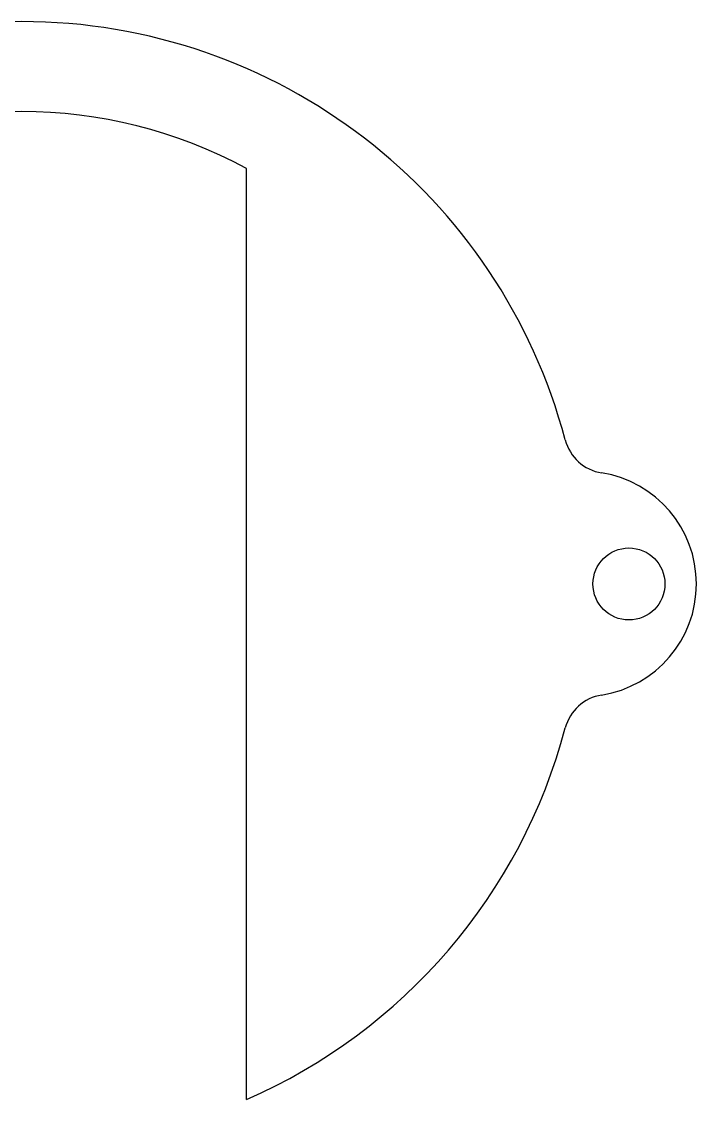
# Model space of a CAD drawing. Header units: millimetres. Extents: x 20 to 320, y 25 to 75.
# Drawn here: x 290 to 320, y 27.09 to 75 of the extents above; entities that cross this region are included whole.
import ezdxf

# ---------------------------------------------------------------- set-up
doc = ezdxf.new("R2010")
doc.units = ezdxf.units.MM
doc.layers.get('0').update_dxf_attribs({"lineweight": 25, "true_color": 0x000000})

msp = doc.modelspace()

# ---------------------------------------------------------------- linework, layer by layer
at = {"color": 1, "true_color": 0xff0000}
msp.add_line((300, 27.087), (300, 68.466), dxfattribs=at)
msp.add_circle((317, 50), 1.6, dxfattribs=at)
for centre, radius, start, end in [((290, 50), 25, 14.8351, 165.1649), ((290, 50), 21, 61.5631, 118.4369), ((316.1, 56.913), 2, 194.8351, 260.9589), ((315, 50), 5, 279.0411, 80.9589), ((316.1, 43.087), 2, 99.0411, 165.1649), ((290, 50), 25, 293.5782, 345.1649)]:
    msp.add_arc(centre, radius, start, end, dxfattribs=at)

doc.saveas('drawing.dxf')
